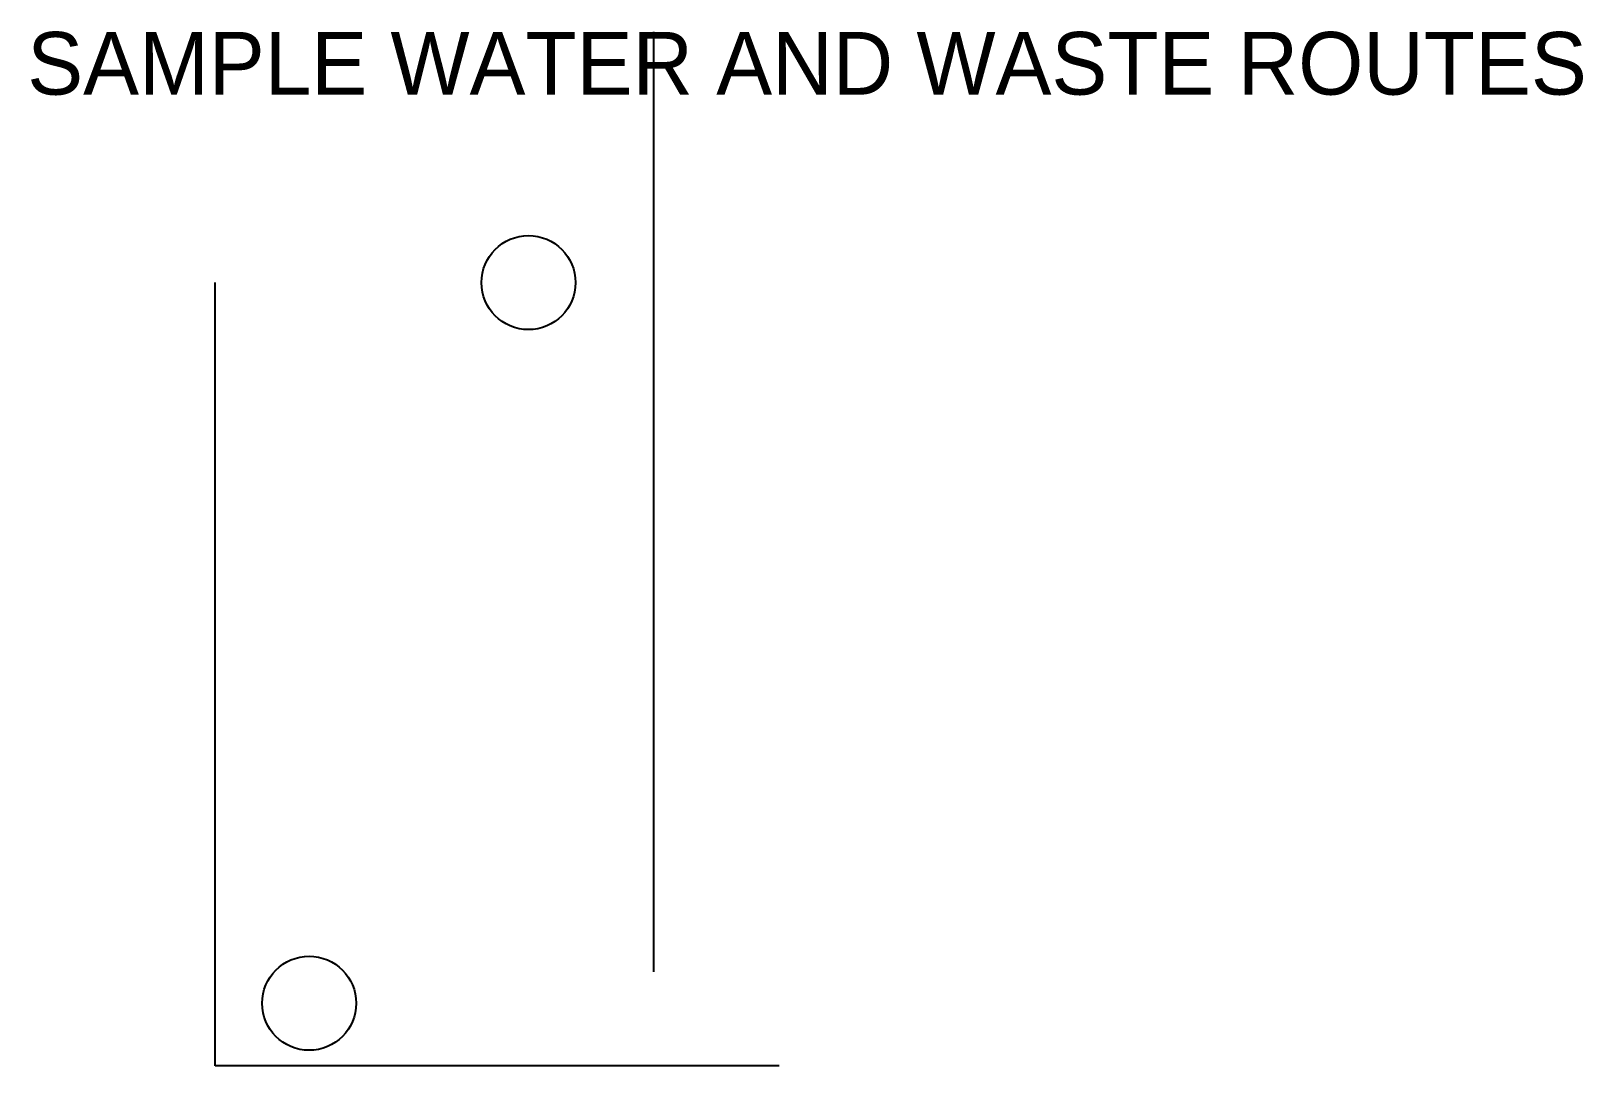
# Model space of a CAD drawing. Header units: millimetres. Extents: x 3612 to 8566, y 500 to 3803.
import ezdxf

# ---------------------------------------------------------------- set-up
doc = ezdxf.new("R2010")
doc.units = ezdxf.units.MM

msp = doc.modelspace()

# ---------------------------------------------------------------- linework, layer by layer
at = {"layer": 'COLD_WATER'}
for p, q in [((4200, 500), (4200, 3000)), ((6000, 500), (4200, 500))]:
    msp.add_line(p, q, dxfattribs=at)
at = {"layer": 'FIXTURES'}
for centre in [(5200, 3000), (4500, 700)]:
    msp.add_circle(centre, 150, dxfattribs=at)
at = {"layer": 'WASTE'}
msp.add_line((5600, 800), (5600, 3800), dxfattribs=at)

# ---------------------------------------------------------------- texts
at = {"layer": 'NOTES'}
msp.add_text('SAMPLE WATER AND WASTE ROUTES', height=200, dxfattribs=at).set_placement((3600, 3600))

doc.saveas('drawing.dxf')
